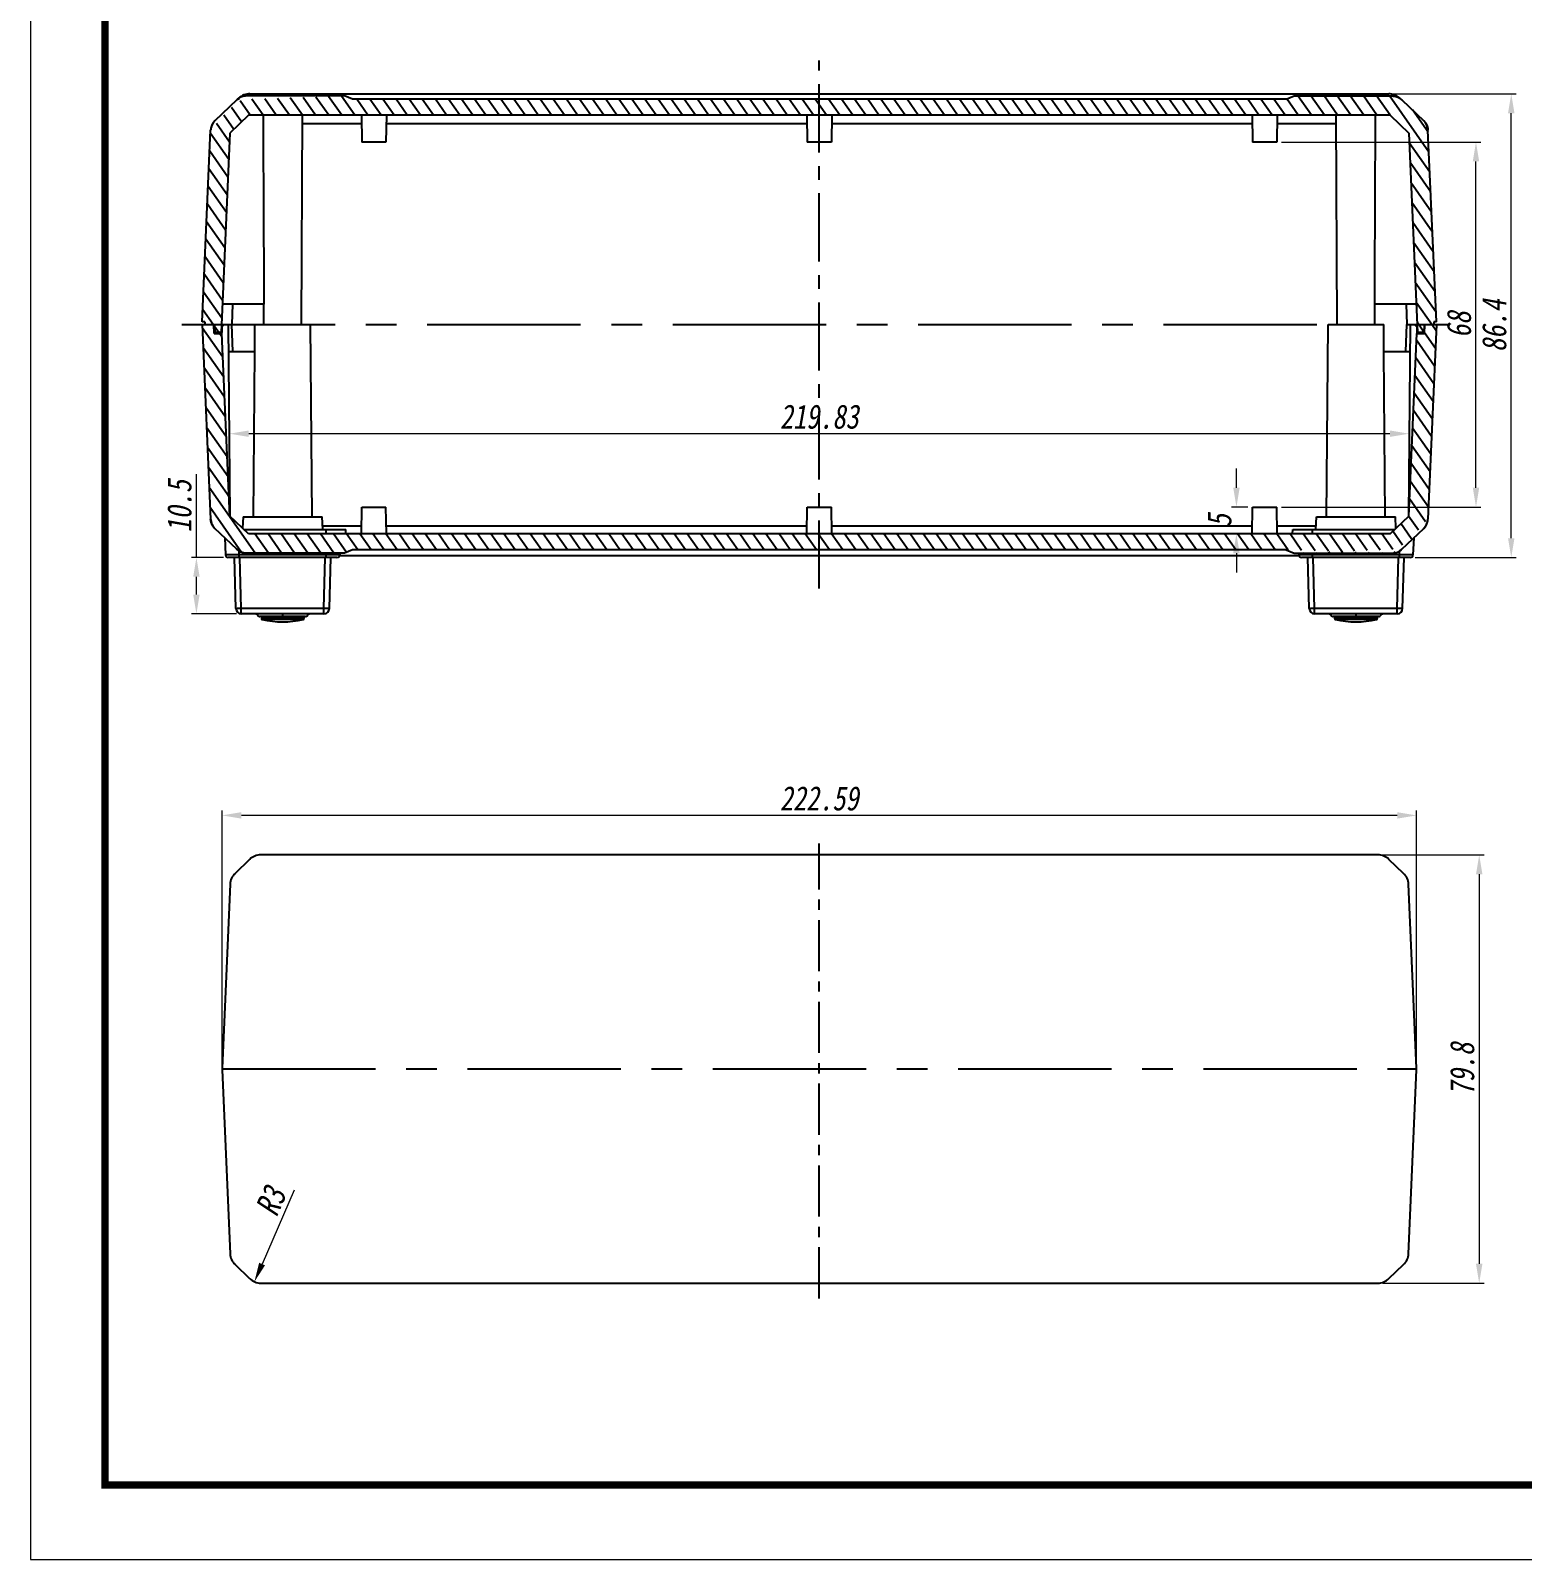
# Model space of a CAD drawing. Header units: millimetres. Extents: x 2015 to 2819, y -1311 to -752.
# Drawn here: x 2014.6 to 2292.6, y -1310.8 to -1025.9 of the extents above; entities that cross this region are included whole.
import ezdxf

# ---------------------------------------------------------------- set-up
doc = ezdxf.new("R2010")
doc.units = ezdxf.units.MM
doc.linetypes.add('CENTER', pattern=[50.8, 31.75, -6.35, 6.35, -6.35])
doc.layers.add('02___PRT_ALL_AXES', color=7, linetype='Continuous')
doc.layers.add('06___PRT_ALL_SURFS', color=7, linetype='Continuous')
doc.layers.add('dim', color=82, linetype='Continuous', lineweight=9)
doc.layers.add('from', color=7, linetype='Continuous', lineweight=13)
doc.styles.add('wuwei', font='SimSun.ttf', dxfattribs={"width": 0.8, "oblique": 10})
doc.dimstyles.new('wuwei', dxfattribs={"dimscale": 1.8, "dimtxt": 2.5, "dimasz": 1.5, "dimexe": 0.3, "dimexo": 0.3, "dimgap": 0.5, "dimtad": 1, "dimdsep": 46, "dimtxsty": 'wuwei', "dimcen": 0, "dimclrd": 42, "dimclre": 82, "dimclrt": 82, "dimazin": 2, "dimtfac": 1, "dimtofl": 0, "dimtmove": 0, "dimatfit": 3, "dimfxl": 1, "dimlwd": 5, "dimlwe": 5, "dimarcsym": 0})
pattern_1 = [(125, (2006.4114, -1487.6577), (-1.638304, -1.147153), [])]

# ---------------------------------------------------------------- blocks, each defined once
blk = doc.blocks.new('*D5')
at = {"layer": 'Defpoints', "color": 0}
for p in [(2057.51, -1256.34), (2056.32, -1259.09)]:
    blk.add_point(p, dxfattribs=at)
at = {"layer": 'dim', "color": 42, "lineweight": 5}
blk.add_line((2063.72, -1242.04), (2057.75, -1255.79), dxfattribs=at)
at = {"layer": 'dim', "color": 42}
blk.add_solid([(2057.2, -1255.55), (2058.3, -1256.02), (2056.32, -1259.09)], dxfattribs=at)
at = {"layer": 'dim', "color": 82, "true_color": 0x4bd605, "insert": (2059.4, -1244.08), "char_height": 4.5, "attachment_point": 5, "rotation": 66.5426, "style": 'wuwei'}
blk.add_mtext('R3', dxfattribs=at)
blk = doc.blocks.new('*D6')
at = {"layer": 'Defpoints', "color": 0}
for p in [(2265.66, -1179.54), (2265.66, -1259.34), (2284.55, -1259.34)]:
    blk.add_point(p, dxfattribs=at)
at = {"layer": 'dim', "color": 82, "lineweight": 5, "true_color": 0x35c922}
for p, q in [((2266.56, -1179.54), (2285.45, -1179.54)), ((2266.56, -1259.34), (2285.45, -1259.34))]:
    blk.add_line(p, q, dxfattribs=at)
at = {"layer": 'dim', "color": 42, "lineweight": 5}
blk.add_line((2284.55, -1183.14), (2284.55, -1255.74), dxfattribs=at)
at = {"layer": 'dim', "color": 42}
for points in [[(2283.95, -1183.14), (2285.15, -1183.14), (2284.55, -1179.54)], [(2283.95, -1255.74), (2285.15, -1255.74), (2284.55, -1259.34)]]:
    blk.add_solid(points, dxfattribs=at)
at = {"layer": 'dim', "color": 82, "true_color": 0x4bd605, "insert": (2281.4, -1219.44), "char_height": 4.5, "attachment_point": 5, "rotation": 90, "style": 'wuwei'}
blk.add_mtext('79.8', dxfattribs=at)
blk = doc.blocks.new('*D4')
at = {"layer": 'Defpoints', "color": 0}
for p in [(2050.29, -1172.18), (2050.29, -1219.44), (2272.88, -1219.44)]:
    blk.add_point(p, dxfattribs=at)
at = {"layer": 'dim', "color": 82, "lineweight": 5, "true_color": 0x35c922}
for p, q in [((2050.29, -1218.54), (2050.29, -1171.28)), ((2272.88, -1218.54), (2272.88, -1171.28))]:
    blk.add_line(p, q, dxfattribs=at)
at = {"layer": 'dim', "color": 42, "lineweight": 5}
blk.add_line((2269.28, -1172.18), (2053.89, -1172.18), dxfattribs=at)
at = {"layer": 'dim', "color": 42}
for points in [[(2053.89, -1171.58), (2053.89, -1172.78), (2050.29, -1172.18)], [(2269.28, -1171.58), (2269.28, -1172.78), (2272.88, -1172.18)]]:
    blk.add_solid(points, dxfattribs=at)
at = {"layer": 'dim', "color": 82, "true_color": 0x4bd605, "insert": (2161.58, -1169.03), "char_height": 4.5, "attachment_point": 5, "style": 'wuwei'}
blk.add_mtext('222.59', dxfattribs=at)
blk = doc.blocks.new('*D38')
at = {"layer": 'Defpoints', "color": 0}
for p in [(2267.68, -1037.72), (2290.52, -1037.72), (2271.71, -1124.12)]:
    blk.add_point(p, dxfattribs=at)
at = {"layer": 'dim', "color": 82, "lineweight": 5, "true_color": 0x35c922}
for p, q in [((2268.58, -1037.72), (2291.42, -1037.72)), ((2272.61, -1124.12), (2291.42, -1124.12))]:
    blk.add_line(p, q, dxfattribs=at)
at = {"layer": 'dim', "color": 42, "lineweight": 5}
blk.add_line((2290.52, -1120.52), (2290.52, -1041.32), dxfattribs=at)
at = {"layer": 'dim', "color": 42}
for points in [[(2289.92, -1041.32), (2291.12, -1041.32), (2290.52, -1037.72)], [(2289.92, -1120.52), (2291.12, -1120.52), (2290.52, -1124.12)]]:
    blk.add_solid(points, dxfattribs=at)
at = {"layer": 'dim', "color": 82, "true_color": 0x4bd605, "insert": (2287.37, -1080.92), "char_height": 4.5, "attachment_point": 5, "rotation": 90, "style": 'wuwei'}
blk.add_mtext('86.4', dxfattribs=at)
blk = doc.blocks.new('*D39')
at = {"layer": 'Defpoints', "color": 0}
for p in [(2242.34, -1114.72), (2239.31, -1119.72), (2242.34, -1119.72)]:
    blk.add_point(p, dxfattribs=at)
at = {"layer": 'dim', "color": 42, "lineweight": 5}
for p, q in [((2239.31, -1111.12), (2239.31, -1107.52)), ((2239.31, -1123.32), (2239.31, -1126.92))]:
    blk.add_line(p, q, dxfattribs=at)
at = {"layer": 'dim', "color": 82, "lineweight": 5, "true_color": 0x35c922}
for p, q in [((2241.44, -1114.72), (2238.41, -1114.72)), ((2241.44, -1119.72), (2238.41, -1119.72))]:
    blk.add_line(p, q, dxfattribs=at)
at = {"layer": 'dim', "color": 42}
for points in [[(2238.71, -1111.12), (2239.91, -1111.12), (2239.31, -1114.72)], [(2238.71, -1123.32), (2239.91, -1123.32), (2239.31, -1119.72)]]:
    blk.add_solid(points, dxfattribs=at)
at = {"layer": 'dim', "color": 82, "true_color": 0x4bd605, "insert": (2236.16, -1117.22), "char_height": 4.5, "attachment_point": 5, "rotation": 90, "style": 'wuwei'}
blk.add_mtext('5', dxfattribs=at)
blk = doc.blocks.new('*D40')
at = {"layer": 'Defpoints', "color": 0}
for p in [(2246.84, -1046.72), (2283.95, -1046.72), (2246.84, -1114.72)]:
    blk.add_point(p, dxfattribs=at)
at = {"layer": 'dim', "color": 82, "lineweight": 5, "true_color": 0x35c922}
for p, q in [((2247.73, -1046.72), (2284.85, -1046.72)), ((2247.73, -1114.72), (2284.85, -1114.72))]:
    blk.add_line(p, q, dxfattribs=at)
at = {"layer": 'dim', "color": 42, "lineweight": 5}
blk.add_line((2283.95, -1111.12), (2283.95, -1050.32), dxfattribs=at)
at = {"layer": 'dim', "color": 42}
for points in [[(2283.35, -1050.32), (2284.55, -1050.32), (2283.95, -1046.72)], [(2283.35, -1111.12), (2284.55, -1111.12), (2283.95, -1114.72)]]:
    blk.add_solid(points, dxfattribs=at)
at = {"layer": 'dim', "color": 82, "true_color": 0x4bd605, "insert": (2280.8, -1080.72), "char_height": 4.5, "attachment_point": 5, "rotation": 90, "style": 'wuwei'}
blk.add_mtext('68', dxfattribs=at)
blk = doc.blocks.new('*D41')
at = {"layer": 'Defpoints', "color": 0}
for p in [(2045.52, -1124.12), (2051.46, -1124.12), (2053.88, -1134.62)]:
    blk.add_point(p, dxfattribs=at)
at = {"layer": 'dim', "color": 42, "lineweight": 5}
for p, q in [((2045.52, -1124.12), (2045.52, -1108.61)), ((2045.52, -1131.02), (2045.52, -1127.72))]:
    blk.add_line(p, q, dxfattribs=at)
at = {"layer": 'dim', "color": 82, "lineweight": 5, "true_color": 0x35c922}
for p, q in [((2050.56, -1124.12), (2044.62, -1124.12)), ((2052.98, -1134.62), (2044.62, -1134.62))]:
    blk.add_line(p, q, dxfattribs=at)
at = {"layer": 'dim', "color": 42}
for points in [[(2044.92, -1127.72), (2046.12, -1127.72), (2045.52, -1124.12)], [(2044.92, -1131.02), (2046.12, -1131.02), (2045.52, -1134.62)]]:
    blk.add_solid(points, dxfattribs=at)
at = {"layer": 'dim', "color": 82, "true_color": 0x4bd605, "insert": (2042.37, -1114.56), "char_height": 4.5, "attachment_point": 5, "rotation": 90, "style": 'wuwei'}
blk.add_mtext('10.5', dxfattribs=at)
blk = doc.blocks.new('*D42')
at = {"layer": 'Defpoints', "color": 0}
for p in [(2051.67, -1101.05), (2051.67, -1114.72), (2271.5, -1114.72)]:
    blk.add_point(p, dxfattribs=at)
at = {"layer": 'dim', "color": 82, "lineweight": 5, "true_color": 0x35c922}
for p, q in [((2051.67, -1113.82), (2051.67, -1100.15)), ((2271.5, -1113.82), (2271.5, -1100.15))]:
    blk.add_line(p, q, dxfattribs=at)
at = {"layer": 'dim', "color": 42, "lineweight": 5}
blk.add_line((2267.9, -1101.05), (2055.27, -1101.05), dxfattribs=at)
at = {"layer": 'dim', "color": 42}
for points in [[(2055.27, -1100.45), (2055.27, -1101.65), (2051.67, -1101.05)], [(2267.9, -1100.45), (2267.9, -1101.65), (2271.5, -1101.05)]]:
    blk.add_solid(points, dxfattribs=at)
at = {"layer": 'dim', "color": 82, "true_color": 0x4bd605, "insert": (2161.59, -1097.9), "char_height": 4.5, "attachment_point": 5, "style": 'wuwei'}
blk.add_mtext('219.83', dxfattribs=at)

msp = doc.modelspace()

# ---------------------------------------------------------------- hatches: boundary and pattern name
at = {"linetype": 'Continuous'}
h = msp.add_hatch(dxfattribs=at)
h.set_pattern_fill('DEFAULT__2', color=2, scale=2, angle=125, style=0, pattern_type=0)
h.set_pattern_definition(pattern_1)
edge = h.paths.add_edge_path()
edge.add_line((2248.585, -1038.718), (2074.585, -1038.718))
edge.add_line((2248.585, -1038.718), (2250.085, -1038.118))
edge.add_line((2250.085, -1038.118), (2268.348, -1038.118))
edge.add_spline(control_points=[(2268.348, -1038.118), (2269.027, -1038.118), (2269.656, -1038.371), (2270.146, -1038.84)], knot_values=[0, 0, 0, 0, 1, 1, 1, 1], weights=[1, 0.9519993, 0.9519993, 1], degree=3, periodic=0)
edge.add_line((2270.146, -1038.84), (2274.204, -1042.725))
edge.add_spline(control_points=[(2274.204, -1042.725), (2274.694, -1043.194), (2274.974, -1043.812), (2275.004, -1044.49)], knot_values=[0, 0, 0, 0, 1, 1, 1, 1], weights=[1, 0.9519993, 0.9519993, 1], degree=3, periodic=0)
edge.add_line((2276.563, -1080.218), (2275.003, -1044.49))
edge.add_line((2276.563, -1080.218), (2276.111, -1080.218))
edge.add_line((2276.111, -1080.218), (2276.085, -1080.718))
edge.add_line((2274.282, -1080.718), (2276.085, -1080.718))
edge.add_line((2274.282, -1080.718), (2274.243, -1082.218))
edge.add_line((2274.243, -1082.218), (2273.048, -1082.218))
edge.add_line((2271.425, -1045.048), (2273.048, -1082.218))
edge.add_line((2267.947, -1041.718), (2271.425, -1045.048))
edge.add_line((2267.947, -1041.718), (2055.223, -1041.718))
edge.add_line((2055.223, -1041.718), (2051.745, -1045.048))
edge.add_line((2051.745, -1045.048), (2050.123, -1082.218))
edge.add_line((2050.123, -1082.218), (2048.927, -1082.218))
edge.add_line((2048.888, -1080.718), (2048.927, -1082.218))
edge.add_line((2047.085, -1080.718), (2048.888, -1080.718))
edge.add_line((2047.059, -1080.218), (2047.085, -1080.718))
edge.add_line((2047.059, -1080.218), (2046.607, -1080.218))
edge.add_line((2046.607, -1080.218), (2048.167, -1044.49))
edge.add_spline(control_points=[(2048.966, -1042.725), (2048.476, -1043.194), (2048.196, -1043.812), (2048.166, -1044.49)], knot_values=[0, 0, 0, 0, 1, 1, 1, 1], weights=[1, 0.9519993, 0.9519993, 1], degree=3, periodic=0)
edge.add_line((2053.024, -1038.84), (2048.966, -1042.725))
edge.add_spline(control_points=[(2054.822, -1038.118), (2054.144, -1038.118), (2053.514, -1038.371), (2053.024, -1038.84)], knot_values=[0, 0, 0, 0, 1, 1, 1, 1], weights=[1, 0.9519993, 0.9519993, 1], degree=3, periodic=0)
edge.add_line((2073.085, -1038.118), (2054.822, -1038.118))
edge.add_line((2074.585, -1038.718), (2073.085, -1038.118))
h = msp.add_hatch(dxfattribs=at)
h.set_pattern_fill('DEFAULT__1', color=2, scale=2, angle=125, style=0, pattern_type=0)
h.set_pattern_definition(pattern_1)
edge = h.paths.add_edge_path()
edge.add_line((2046.585, -1080.718), (2048.785, -1080.718))
edge.add_line((2048.828, -1082.368), (2048.785, -1080.718))
edge.add_line((2048.828, -1082.368), (2050.26, -1082.368))
edge.add_line((2051.745, -1116.389), (2050.26, -1082.368))
edge.add_line((2055.223, -1119.718), (2051.745, -1116.389))
edge.add_line((2267.947, -1119.718), (2055.223, -1119.718))
edge.add_line((2267.947, -1119.718), (2271.425, -1116.389))
edge.add_line((2271.425, -1116.389), (2272.91, -1082.368))
edge.add_line((2272.91, -1082.368), (2274.342, -1082.368))
edge.add_line((2274.342, -1082.368), (2274.386, -1080.718))
edge.add_line((2274.386, -1080.718), (2276.585, -1080.718))
edge.add_line((2276.585, -1080.718), (2275.003, -1116.947))
edge.add_spline(control_points=[(2274.204, -1118.712), (2274.694, -1118.243), (2274.974, -1117.625), (2275.004, -1116.947)], knot_values=[0, 0, 0, 0, 1, 1, 1, 1], weights=[1, 0.9519993, 0.9519993, 1], degree=3, periodic=0)
edge.add_line((2270.146, -1122.597), (2274.204, -1118.712))
edge.add_spline(control_points=[(2268.348, -1123.318), (2269.027, -1123.318), (2269.656, -1123.066), (2270.146, -1122.597)], knot_values=[0, 0, 0, 0, 1, 1, 1, 1], weights=[1, 0.9519993, 0.9519993, 1], degree=3, periodic=0)
edge.add_line((2250.085, -1123.318), (2268.348, -1123.318))
edge.add_line((2248.585, -1122.718), (2250.085, -1123.318))
edge.add_line((2248.585, -1122.718), (2074.585, -1122.718))
edge.add_line((2074.585, -1122.718), (2073.085, -1123.318))
edge.add_line((2073.085, -1123.318), (2054.822, -1123.318))
edge.add_spline(control_points=[(2054.822, -1123.318), (2054.144, -1123.318), (2053.514, -1123.066), (2053.024, -1122.597)], knot_values=[0, 0, 0, 0, 1, 1, 1, 1], weights=[1, 0.9519993, 0.9519993, 1], degree=3, periodic=0)
edge.add_line((2053.024, -1122.597), (2048.966, -1118.712))
edge.add_spline(control_points=[(2048.966, -1118.712), (2048.476, -1118.243), (2048.196, -1117.625), (2048.166, -1116.947)], knot_values=[0, 0, 0, 0, 1, 1, 1, 1], weights=[1, 0.9519993, 0.9519993, 1], degree=3, periodic=0)
edge.add_line((2046.585, -1080.718), (2048.167, -1116.947))

# ---------------------------------------------------------------- linework, layer by layer
at = {"color": 1, "linetype": 'CENTER', "ltscale": 0.4}
msp.add_line((2161.585, -1129.918), (2161.585, -1031.518), dxfattribs=at)
at = {"color": 7, "linetype": 'Continuous'}
for p, q in [((2053.024, -1038.84), (2048.966, -1042.725)), ((2053.024, -1038.84), (2048.966, -1042.725)), ((2073.085, -1038.118), (2054.822, -1038.118)), ((2073.085, -1038.118), (2054.822, -1038.118)), ((2074.585, -1038.718), (2073.085, -1038.118)), ((2074.585, -1038.718), (2073.085, -1038.118)), ((2248.585, -1038.718), (2074.585, -1038.718)), ((2248.585, -1038.718), (2074.585, -1038.718)), ((2248.585, -1038.718), (2250.085, -1038.118)), ((2248.585, -1038.718), (2250.085, -1038.118)), ((2250.085, -1038.118), (2268.348, -1038.118)), ((2250.085, -1038.118), (2268.348, -1038.118)), ((2270.146, -1038.84), (2274.204, -1042.725)), ((2270.146, -1038.84), (2274.204, -1042.725)), ((2055.223, -1041.718), (2051.745, -1045.048)), ((2055.223, -1041.718), (2051.745, -1045.048)), ((2267.947, -1041.718), (2055.223, -1041.718)), ((2267.947, -1041.718), (2055.223, -1041.718)), ((2065.091, -1080.718), (2065.296, -1041.718)), ((2076.248, -1041.718), (2076.335, -1046.718)), ((2080.922, -1041.718), (2080.835, -1046.718)), ((2159.248, -1041.718), (2159.335, -1046.718)), ((2163.922, -1041.718), (2163.835, -1046.718)), ((2242.248, -1041.718), (2242.335, -1046.718)), ((2246.922, -1041.718), (2246.835, -1046.718)), ((2258.079, -1080.718), (2257.875, -1041.718)), ((2267.947, -1041.718), (2271.425, -1045.048)), ((2267.947, -1041.718), (2271.425, -1045.048)), ((2046.607, -1080.218), (2048.167, -1044.49)), ((2046.607, -1080.218), (2048.167, -1044.49)), ((2051.745, -1045.048), (2050.123, -1082.218)), ((2051.745, -1045.048), (2050.123, -1082.218)), ((2271.425, -1045.048), (2273.048, -1082.218)), ((2271.425, -1045.048), (2273.048, -1082.218)), ((2276.563, -1080.218), (2275.003, -1044.49)), ((2276.563, -1080.218), (2275.003, -1044.49)), ((2080.835, -1046.718), (2076.335, -1046.718)), ((2163.835, -1046.718), (2159.335, -1046.718)), ((2246.835, -1046.718), (2242.335, -1046.718)), ((2058.095, -1076.918), (2050.354, -1076.918)), ((2052.251, -1076.918), (2052.085, -1080.718)), ((2058.079, -1080.718), (2058.059, -1076.918)), ((2272.816, -1076.918), (2265.076, -1076.918)), ((2265.091, -1080.718), (2265.111, -1076.918)), ((2270.919, -1076.918), (2271.085, -1080.718)), ((2046.585, -1080.718), (2048.888, -1080.718)), ((2046.585, -1080.718), (2048.167, -1116.947)), ((2046.585, -1080.718), (2048.167, -1116.947)), ((2046.585, -1080.718), (2048.785, -1080.718)), ((2047.059, -1080.218), (2046.607, -1080.218)), ((2047.059, -1080.218), (2046.607, -1080.218)), ((2047.059, -1080.218), (2047.085, -1080.718)), ((2047.059, -1080.218), (2047.085, -1080.718)), ((2047.085, -1080.718), (2048.888, -1080.718)), ((2048.828, -1082.368), (2048.785, -1080.718)), ((2048.828, -1082.368), (2048.785, -1080.718)), ((2048.828, -1082.368), (2050.26, -1082.368)), ((2048.828, -1082.368), (2050.26, -1082.368)), ((2048.888, -1080.718), (2048.927, -1082.218)), ((2048.888, -1080.718), (2048.927, -1082.218)), ((2050.123, -1082.218), (2048.927, -1082.218)), ((2050.123, -1082.218), (2048.927, -1082.218)), ((2050.188, -1080.718), (2052.085, -1080.718)), ((2050.66, -1080.718), (2050.257, -1081.118)), ((2051.745, -1116.389), (2050.26, -1082.368)), ((2051.745, -1116.389), (2050.26, -1082.368)), ((2051.46, -1080.718), (2051.772, -1116.414)), ((2052.303, -1085.718), (2052.085, -1080.718)), ((2056.375, -1085.718), (2056.419, -1080.718)), ((2056.419, -1080.718), (2066.752, -1080.718)), ((2067.064, -1116.518), (2066.752, -1080.718)), ((2256.106, -1116.518), (2256.419, -1080.718)), ((2256.419, -1080.718), (2266.752, -1080.718)), ((2266.795, -1085.718), (2266.752, -1080.718)), ((2270.867, -1085.718), (2271.085, -1080.718)), ((2271.085, -1080.718), (2272.982, -1080.718)), ((2271.71, -1080.718), (2271.399, -1116.414)), ((2271.425, -1116.389), (2272.91, -1082.368)), ((2271.425, -1116.389), (2272.91, -1082.368)), ((2272.914, -1081.118), (2272.51, -1080.718)), ((2272.91, -1082.368), (2274.342, -1082.368)), ((2272.91, -1082.368), (2274.342, -1082.368)), ((2272.914, -1081.118), (2272.925, -1082.368)), ((2274.243, -1082.218), (2273.048, -1082.218)), ((2274.243, -1082.218), (2273.048, -1082.218)), ((2274.282, -1080.718), (2274.243, -1082.218)), ((2274.282, -1080.718), (2274.243, -1082.218)), ((2274.282, -1080.718), (2276.585, -1080.718)), ((2274.282, -1080.718), (2276.085, -1080.718)), ((2274.342, -1082.368), (2274.386, -1080.718)), ((2274.342, -1082.368), (2274.386, -1080.718)), ((2274.386, -1080.718), (2276.585, -1080.718)), ((2276.585, -1080.718), (2275.003, -1116.947)), ((2276.585, -1080.718), (2275.003, -1116.947)), ((2276.111, -1080.218), (2276.085, -1080.718)), ((2276.111, -1080.218), (2276.085, -1080.718)), ((2276.563, -1080.218), (2276.111, -1080.218)), ((2276.563, -1080.218), (2276.111, -1080.218)), ((2051.504, -1085.718), (2056.399, -1085.718)), ((2056.146, -1116.518), (2056.399, -1085.718)), ((2267.024, -1116.518), (2266.771, -1085.718)), ((2266.771, -1085.718), (2271.667, -1085.718)), ((2055.223, -1119.718), (2051.745, -1116.389)), ((2055.223, -1119.718), (2051.745, -1116.389)), ((2054.241, -1116.518), (2054.128, -1118.67)), ((2054.241, -1116.518), (2068.958, -1116.518)), ((2069.085, -1118.918), (2068.959, -1116.518)), ((2076.248, -1119.718), (2076.335, -1114.718)), ((2076.335, -1114.718), (2080.835, -1114.718)), ((2080.922, -1119.718), (2080.835, -1114.718)), ((2159.248, -1119.718), (2159.335, -1114.718)), ((2159.335, -1114.718), (2163.835, -1114.718)), ((2163.922, -1119.718), (2163.835, -1114.718)), ((2242.248, -1119.718), (2242.335, -1114.718)), ((2242.335, -1114.718), (2246.835, -1114.718)), ((2246.922, -1119.718), (2246.835, -1114.718)), ((2254.085, -1118.918), (2254.211, -1116.518)), ((2254.213, -1116.518), (2268.93, -1116.518)), ((2267.947, -1119.718), (2271.425, -1116.389)), ((2267.947, -1119.718), (2271.425, -1116.389)), ((2269.042, -1118.67), (2268.93, -1116.518)), ((2053.024, -1122.597), (2048.966, -1118.712)), ((2053.024, -1122.597), (2048.966, -1118.712)), ((2054.388, -1118.918), (2073.343, -1118.918)), ((2069.685, -1119.718), (2069.685, -1118.918)), ((2073.385, -1119.718), (2073.343, -1118.918)), ((2249.785, -1119.718), (2249.827, -1118.918)), ((2249.827, -1118.918), (2268.783, -1118.918)), ((2253.485, -1119.718), (2253.485, -1118.918)), ((2270.146, -1122.597), (2274.204, -1118.712)), ((2270.146, -1122.597), (2274.204, -1118.712)), ((2050.794, -1120.461), (2050.96, -1123.645)), ((2267.947, -1119.718), (2055.223, -1119.718)), ((2267.947, -1119.718), (2055.223, -1119.718)), ((2272.377, -1120.461), (2272.21, -1123.645)), ((2072.21, -1123.645), (2050.96, -1123.645)), ((2071.711, -1124.118), (2051.46, -1124.118)), ((2052.885, -1133.645), (2052.635, -1124.118)), ((2053.485, -1124.118), (2053.485, -1122.948)), ((2053.884, -1133.645), (2053.635, -1124.118)), ((2073.085, -1123.318), (2054.822, -1123.318)), ((2073.085, -1123.318), (2054.822, -1123.318)), ((2069.286, -1133.645), (2069.535, -1124.118)), ((2069.685, -1124.118), (2069.685, -1123.318)), ((2070.286, -1133.645), (2070.535, -1124.118)), ((2072.227, -1123.318), (2072.21, -1123.645)), ((2074.585, -1122.718), (2073.085, -1123.318)), ((2074.585, -1122.718), (2073.085, -1123.318)), ((2248.585, -1122.718), (2074.585, -1122.718)), ((2248.585, -1122.718), (2074.585, -1122.718)), ((2248.585, -1122.718), (2250.085, -1123.318)), ((2248.585, -1122.718), (2250.085, -1123.318)), ((2250.085, -1123.318), (2268.348, -1123.318)), ((2250.085, -1123.318), (2268.348, -1123.318)), ((2250.943, -1123.318), (2250.96, -1123.645)), ((2272.21, -1123.645), (2250.96, -1123.645)), ((2271.711, -1124.118), (2251.46, -1124.118)), ((2252.885, -1133.645), (2252.635, -1124.118)), ((2253.485, -1124.118), (2253.485, -1123.318)), ((2253.884, -1133.645), (2253.635, -1124.118)), ((2269.286, -1133.645), (2269.535, -1124.118)), ((2269.685, -1124.118), (2269.685, -1122.948)), ((2270.286, -1133.645), (2270.535, -1124.118)), ((2069.286, -1133.645), (2053.884, -1133.645)), ((2053.884, -1134.618), (2053.884, -1133.645)), ((2069.286, -1134.618), (2069.286, -1133.645)), ((2253.884, -1134.618), (2253.884, -1133.645)), ((2269.286, -1133.645), (2253.884, -1133.645)), ((2269.286, -1134.618), (2269.286, -1133.645)), ((2069.286, -1134.618), (2053.884, -1134.618)), ((2065.835, -1135.118), (2057.335, -1135.118)), ((2057.608, -1135.118), (2057.614, -1135.465)), ((2065.556, -1135.465), (2057.614, -1135.465)), ((2065.404, -1135.656), (2057.766, -1135.656)), ((2061.585, -1134.618), (2061.585, -1135.118)), ((2065.562, -1135.118), (2065.556, -1135.465)), ((2269.286, -1134.618), (2253.884, -1134.618)), ((2265.835, -1135.118), (2257.335, -1135.118)), ((2257.608, -1135.118), (2257.614, -1135.465)), ((2265.556, -1135.465), (2257.614, -1135.465)), ((2265.404, -1135.656), (2257.766, -1135.656)), ((2261.585, -1134.618), (2261.585, -1135.118)), ((2265.562, -1135.118), (2265.556, -1135.465)), ((2055.438, -1180.369), (2052.714, -1182.977)), ((2265.658, -1179.536), (2057.513, -1179.536)), ((2270.457, -1182.977), (2267.732, -1180.369)), ((2051.791, -1185.013), (2050.294, -1219.305)), ((2272.876, -1219.305), (2271.379, -1185.013)), ((2050.294, -1219.567), (2051.791, -1253.858)), ((2271.379, -1253.858), (2272.876, -1219.567)), ((2052.714, -1255.895), (2055.438, -1258.503)), ((2267.732, -1258.503), (2270.457, -1255.895)), ((2057.513, -1259.336), (2265.658, -1259.336))]:
    msp.add_line(p, q, dxfattribs=at)
at = {"color": 1, "linetype": 'CENTER', "ltscale": 0.9}
for p, q in [((2042.821, -1080.718), (2278.825, -1080.718)), ((2050.288, -1219.436), (2272.882, -1219.436))]:
    msp.add_line(p, q, dxfattribs=at)
at = {"color": 1, "linetype": 'CENTER', "ltscale": 0.3}
msp.add_line((2161.585, -1262.174), (2161.585, -1177.446), dxfattribs=at)
at = {"color": 7, "linetype": 'Continuous'}
for points in [[(2056.585, -1134.618), (2056.682, -1134.636), (2056.781, -1134.692), (2056.874, -1134.775), (2057.047, -1134.962)], [(2057.047, -1134.962), (2057.139, -1135.045), (2057.238, -1135.101), (2057.335, -1135.118)], [(2065.835, -1135.118), (2065.932, -1135.101), (2066.031, -1135.045), (2066.123, -1134.962), (2066.297, -1134.775)], [(2066.297, -1134.775), (2066.389, -1134.692), (2066.488, -1134.636), (2066.585, -1134.618)], [(2256.585, -1134.618), (2256.682, -1134.636), (2256.781, -1134.692), (2256.874, -1134.775), (2257.047, -1134.962)], [(2257.047, -1134.962), (2257.139, -1135.045), (2257.238, -1135.101), (2257.335, -1135.118)], [(2265.835, -1135.118), (2265.932, -1135.101), (2266.031, -1135.045), (2266.123, -1134.962), (2266.297, -1134.775)], [(2266.297, -1134.775), (2266.389, -1134.692), (2266.488, -1134.636), (2266.585, -1134.618)]]:
    msp.add_lwpolyline(points, dxfattribs=at)
for centre, radius, start, end in [((2054.822, -1040.718), 2.6, 90, 133.75), ((2268.348, -1040.718), 2.6, 46.25, 90), ((2050.764, -1044.603), 2.6, 133.75, 177.5), ((2272.406, -1044.603), 2.6, 2.5, 46.25), ((2029.702, -1082.192), 20.559, 359.50955, 359.92865), ((2050.764, -1116.834), 2.6, 182.5, 226.25), ((2272.406, -1116.834), 2.6, 313.75, 357.5), ((2051.46, -1123.618), 0.5, 183, 270), ((2054.822, -1120.718), 2.6, 226.25, 270), ((2071.711, -1123.618), 0.5, 270, 357), ((2251.46, -1123.618), 0.5, 183, 270), ((2268.348, -1120.718), 2.6, 270, 313.75), ((2271.711, -1123.618), 0.5, 270, 357), ((2053.884, -1133.618), 1, 181.5, 270), ((2069.286, -1133.618), 1, 270, 358.5), ((2253.884, -1133.618), 1, 181.5, 270), ((2269.286, -1133.618), 1, 270, 358.5), ((2057.814, -1135.461), 0.2, 181, 256.18294), ((2061.585, -1120.127), 15.991, 256.18294, 283.81706), ((2065.356, -1135.461), 0.2, 283.81706, 359), ((2257.814, -1135.461), 0.2, 181, 256.18294), ((2261.585, -1120.127), 15.991, 256.18294, 283.81706), ((2265.356, -1135.461), 0.2, 283.81706, 359), ((2057.513, -1182.536), 3, 90, 133.75), ((2265.658, -1182.536), 3, 46.25, 90), ((2054.788, -1185.144), 3, 133.75, 177.5), ((2268.382, -1185.144), 3, 2.5, 46.25), ((2053.291, -1219.436), 3, 177.5, 182.5), ((2269.879, -1219.436), 3, 357.5, 2.5), ((2054.788, -1253.728), 3, 182.5, 226.25), ((2268.382, -1253.728), 3, 313.75, 357.5), ((2057.513, -1256.336), 3, 226.25, 270), ((2265.658, -1256.336), 3, 270, 313.75)]:
    msp.add_arc(centre, radius, start, end, dxfattribs=at)
for points, start_tangent, end_tangent in [([(2054.822, -1038.118), (2054.792, -1038.119), (2054.761, -1038.119), (2054.731, -1038.12), (2054.7, -1038.121), (2054.67, -1038.123), (2054.639, -1038.125), (2054.609, -1038.127), (2054.578, -1038.13), (2054.547, -1038.133), (2054.517, -1038.136), (2054.486, -1038.14), (2054.455, -1038.144), (2054.425, -1038.149), (2054.394, -1038.154), (2054.364, -1038.159), (2054.333, -1038.165), (2054.303, -1038.171), (2054.272, -1038.177), (2054.242, -1038.184), (2054.211, -1038.191), (2054.181, -1038.199), (2054.151, -1038.207), (2054.12, -1038.215), (2054.09, -1038.223), (2054.06, -1038.232), (2054.03, -1038.242), (2054.001, -1038.252), (2053.971, -1038.262), (2053.941, -1038.272), (2053.912, -1038.283), (2053.882, -1038.294), (2053.853, -1038.306), (2053.824, -1038.317), (2053.795, -1038.33), (2053.766, -1038.342), (2053.738, -1038.355), (2053.709, -1038.368), (2053.681, -1038.382), (2053.653, -1038.396), (2053.625, -1038.41), (2053.597, -1038.425), (2053.57, -1038.44), (2053.543, -1038.455), (2053.515, -1038.47), (2053.489, -1038.486), (2053.462, -1038.502), (2053.435, -1038.519), (2053.409, -1038.536), (2053.383, -1038.553), (2053.357, -1038.57), (2053.332, -1038.588), (2053.307, -1038.606), (2053.282, -1038.624), (2053.257, -1038.642), (2053.232, -1038.661), (2053.208, -1038.68), (2053.184, -1038.699), (2053.16, -1038.719), (2053.137, -1038.738), (2053.114, -1038.758), (2053.091, -1038.778), (2053.068, -1038.799), (2053.046, -1038.819), (2053.024, -1038.84)], (-1, 0), (-0.722364, -0.6915131)), ([(2268.348, -1038.118), (2268.379, -1038.119), (2268.409, -1038.119), (2268.44, -1038.12), (2268.47, -1038.121), (2268.501, -1038.123), (2268.531, -1038.125), (2268.562, -1038.127), (2268.592, -1038.13), (2268.623, -1038.133), (2268.654, -1038.136), (2268.684, -1038.14), (2268.715, -1038.144), (2268.745, -1038.149), (2268.776, -1038.154), (2268.807, -1038.159), (2268.837, -1038.165), (2268.868, -1038.171), (2268.898, -1038.177), (2268.929, -1038.184), (2268.959, -1038.191), (2268.989, -1038.199), (2269.02, -1038.207), (2269.05, -1038.215), (2269.08, -1038.223), (2269.11, -1038.232), (2269.14, -1038.242), (2269.17, -1038.252), (2269.2, -1038.262), (2269.229, -1038.272), (2269.259, -1038.283), (2269.288, -1038.294), (2269.317, -1038.306), (2269.346, -1038.317), (2269.375, -1038.33), (2269.404, -1038.342), (2269.433, -1038.355), (2269.461, -1038.368), (2269.489, -1038.382), (2269.517, -1038.396), (2269.545, -1038.41), (2269.573, -1038.425), (2269.6, -1038.44), (2269.628, -1038.455), (2269.655, -1038.47), (2269.682, -1038.486), (2269.708, -1038.502), (2269.735, -1038.519), (2269.761, -1038.536), (2269.787, -1038.553), (2269.813, -1038.57), (2269.838, -1038.588), (2269.864, -1038.606), (2269.889, -1038.624), (2269.914, -1038.642), (2269.938, -1038.661), (2269.962, -1038.68), (2269.986, -1038.699), (2270.01, -1038.719), (2270.033, -1038.738), (2270.057, -1038.758), (2270.079, -1038.778), (2270.102, -1038.799), (2270.124, -1038.819), (2270.146, -1038.84)], (1, 0), (0.722364, -0.6915131)), ([(2057.938, -1041.718), (2057.99, -1053.497), (2058.042, -1065.23), (2058.095, -1076.918)], (0.0043449, -0.9999906), (0.0045394, -0.9999897)), ([(2265.076, -1076.918), (2265.128, -1065.23), (2265.18, -1053.497), (2265.232, -1041.718)], (0.0045394, 0.9999897), (0.0043449, 0.9999906)), ([(2048.966, -1042.725), (2048.944, -1042.746), (2048.923, -1042.767), (2048.901, -1042.789), (2048.88, -1042.811), (2048.859, -1042.833), (2048.838, -1042.856), (2048.818, -1042.879), (2048.798, -1042.902), (2048.778, -1042.925), (2048.758, -1042.949), (2048.738, -1042.973), (2048.719, -1042.997), (2048.7, -1043.022), (2048.682, -1043.046), (2048.663, -1043.071), (2048.645, -1043.096), (2048.627, -1043.122), (2048.609, -1043.148), (2048.592, -1043.174), (2048.575, -1043.2), (2048.558, -1043.226), (2048.542, -1043.253), (2048.526, -1043.28), (2048.51, -1043.307), (2048.495, -1043.334), (2048.48, -1043.361), (2048.465, -1043.389), (2048.45, -1043.417), (2048.436, -1043.445), (2048.422, -1043.473), (2048.409, -1043.502), (2048.396, -1043.53), (2048.383, -1043.559), (2048.37, -1043.588), (2048.358, -1043.617), (2048.347, -1043.646), (2048.335, -1043.675), (2048.324, -1043.704), (2048.314, -1043.734), (2048.303, -1043.763), (2048.293, -1043.793), (2048.284, -1043.823), (2048.275, -1043.853), (2048.266, -1043.883), (2048.257, -1043.913), (2048.249, -1043.943), (2048.241, -1043.973), (2048.234, -1044.003), (2048.227, -1044.034), (2048.22, -1044.064), (2048.214, -1044.094), (2048.208, -1044.125), (2048.203, -1044.155), (2048.198, -1044.186), (2048.193, -1044.216), (2048.188, -1044.247), (2048.184, -1044.277), (2048.181, -1044.308), (2048.177, -1044.338), (2048.175, -1044.368), (2048.172, -1044.399), (2048.17, -1044.429), (2048.168, -1044.459), (2048.166, -1044.49)], (-0.722364, -0.6915131), (-0.0436194, -0.9990482)), ([(2274.204, -1042.725), (2274.226, -1042.746), (2274.248, -1042.767), (2274.269, -1042.789), (2274.29, -1042.811), (2274.311, -1042.833), (2274.332, -1042.856), (2274.352, -1042.879), (2274.373, -1042.902), (2274.393, -1042.925), (2274.412, -1042.949), (2274.432, -1042.973), (2274.451, -1042.997), (2274.47, -1043.022), (2274.489, -1043.046), (2274.507, -1043.071), (2274.525, -1043.096), (2274.543, -1043.122), (2274.561, -1043.148), (2274.578, -1043.174), (2274.595, -1043.2), (2274.612, -1043.226), (2274.628, -1043.253), (2274.644, -1043.28), (2274.66, -1043.307), (2274.676, -1043.334), (2274.691, -1043.361), (2274.706, -1043.389), (2274.72, -1043.417), (2274.734, -1043.445), (2274.748, -1043.473), (2274.762, -1043.502), (2274.775, -1043.53), (2274.787, -1043.559), (2274.8, -1043.588), (2274.812, -1043.617), (2274.824, -1043.646), (2274.835, -1043.675), (2274.846, -1043.704), (2274.857, -1043.734), (2274.867, -1043.763), (2274.877, -1043.793), (2274.887, -1043.823), (2274.896, -1043.853), (2274.905, -1043.883), (2274.913, -1043.913), (2274.921, -1043.943), (2274.929, -1043.973), (2274.936, -1044.003), (2274.943, -1044.034), (2274.95, -1044.064), (2274.956, -1044.094), (2274.962, -1044.125), (2274.968, -1044.155), (2274.973, -1044.186), (2274.977, -1044.216), (2274.982, -1044.247), (2274.986, -1044.277), (2274.99, -1044.308), (2274.993, -1044.338), (2274.996, -1044.368), (2274.998, -1044.399), (2275.001, -1044.429), (2275.002, -1044.459), (2275.004, -1044.49)], (0.722364, -0.6915131), (0.0436194, -0.9990482)), ([(2050.257, -1081.118), (2050.258, -1081.743), (2050.261, -1082.218)], (-0.0087265, -0.9999619), (-0.001412, -0.999999)), ([(2048.966, -1118.712), (2048.944, -1118.691), (2048.923, -1118.669), (2048.901, -1118.648), (2048.88, -1118.626), (2048.859, -1118.603), (2048.838, -1118.581), (2048.818, -1118.558), (2048.798, -1118.535), (2048.778, -1118.512), (2048.758, -1118.488), (2048.738, -1118.464), (2048.719, -1118.44), (2048.7, -1118.415), (2048.682, -1118.391), (2048.663, -1118.366), (2048.645, -1118.34), (2048.627, -1118.315), (2048.609, -1118.289), (2048.592, -1118.263), (2048.575, -1118.237), (2048.558, -1118.211), (2048.542, -1118.184), (2048.526, -1118.157), (2048.51, -1118.13), (2048.495, -1118.103), (2048.48, -1118.075), (2048.465, -1118.048), (2048.45, -1118.02), (2048.436, -1117.992), (2048.422, -1117.964), (2048.409, -1117.935), (2048.396, -1117.907), (2048.383, -1117.878), (2048.37, -1117.849), (2048.358, -1117.82), (2048.347, -1117.791), (2048.335, -1117.762), (2048.324, -1117.733), (2048.314, -1117.703), (2048.303, -1117.673), (2048.293, -1117.644), (2048.284, -1117.614), (2048.275, -1117.584), (2048.266, -1117.554), (2048.257, -1117.524), (2048.249, -1117.494), (2048.241, -1117.464), (2048.234, -1117.433), (2048.227, -1117.403), (2048.22, -1117.373), (2048.214, -1117.342), (2048.208, -1117.312), (2048.203, -1117.282), (2048.198, -1117.251), (2048.193, -1117.221), (2048.188, -1117.19), (2048.184, -1117.16), (2048.181, -1117.129), (2048.177, -1117.099), (2048.175, -1117.068), (2048.172, -1117.038), (2048.17, -1117.008), (2048.168, -1116.977), (2048.166, -1116.947)], (-0.722364, 0.6915131), (-0.0436194, 0.9990482)), ([(2274.204, -1118.712), (2274.226, -1118.691), (2274.248, -1118.669), (2274.269, -1118.648), (2274.29, -1118.626), (2274.311, -1118.603), (2274.332, -1118.581), (2274.352, -1118.558), (2274.373, -1118.535), (2274.393, -1118.512), (2274.412, -1118.488), (2274.432, -1118.464), (2274.451, -1118.44), (2274.47, -1118.415), (2274.489, -1118.391), (2274.507, -1118.366), (2274.525, -1118.34), (2274.543, -1118.315), (2274.561, -1118.289), (2274.578, -1118.263), (2274.595, -1118.237), (2274.612, -1118.211), (2274.628, -1118.184), (2274.644, -1118.157), (2274.66, -1118.13), (2274.676, -1118.103), (2274.691, -1118.075), (2274.706, -1118.048), (2274.72, -1118.02), (2274.734, -1117.992), (2274.748, -1117.964), (2274.762, -1117.935), (2274.775, -1117.907), (2274.787, -1117.878), (2274.8, -1117.849), (2274.812, -1117.82), (2274.824, -1117.791), (2274.835, -1117.762), (2274.846, -1117.733), (2274.857, -1117.703), (2274.867, -1117.673), (2274.877, -1117.644), (2274.887, -1117.614), (2274.896, -1117.584), (2274.905, -1117.554), (2274.913, -1117.524), (2274.921, -1117.494), (2274.929, -1117.464), (2274.936, -1117.433), (2274.943, -1117.403), (2274.95, -1117.373), (2274.956, -1117.342), (2274.962, -1117.312), (2274.968, -1117.282), (2274.973, -1117.251), (2274.977, -1117.221), (2274.982, -1117.19), (2274.986, -1117.16), (2274.99, -1117.129), (2274.993, -1117.099), (2274.996, -1117.068), (2274.998, -1117.038), (2275.001, -1117.008), (2275.002, -1116.977), (2275.004, -1116.947)], (0.722364, 0.6915131), (0.0436194, 0.9990482)), ([(2054.822, -1123.318), (2054.792, -1123.318), (2054.761, -1123.318), (2054.731, -1123.317), (2054.7, -1123.316), (2054.67, -1123.314), (2054.639, -1123.312), (2054.609, -1123.31), (2054.578, -1123.307), (2054.547, -1123.304), (2054.517, -1123.3), (2054.486, -1123.297), (2054.455, -1123.292), (2054.425, -1123.288), (2054.394, -1123.283), (2054.364, -1123.278), (2054.333, -1123.272), (2054.303, -1123.266), (2054.272, -1123.26), (2054.242, -1123.253), (2054.211, -1123.246), (2054.181, -1123.238), (2054.151, -1123.23), (2054.12, -1123.222), (2054.09, -1123.213), (2054.06, -1123.204), (2054.03, -1123.195), (2054.001, -1123.185), (2053.971, -1123.175), (2053.941, -1123.165), (2053.912, -1123.154), (2053.882, -1123.143), (2053.853, -1123.131), (2053.824, -1123.119), (2053.795, -1123.107), (2053.766, -1123.095), (2053.738, -1123.082), (2053.709, -1123.068), (2053.681, -1123.055), (2053.653, -1123.041), (2053.625, -1123.027), (2053.597, -1123.012), (2053.57, -1122.997), (2053.543, -1122.982), (2053.515, -1122.966), (2053.489, -1122.95), (2053.462, -1122.934), (2053.435, -1122.918), (2053.409, -1122.901), (2053.383, -1122.884), (2053.357, -1122.867), (2053.332, -1122.849), (2053.307, -1122.831), (2053.282, -1122.813), (2053.257, -1122.795), (2053.232, -1122.776), (2053.208, -1122.757), (2053.184, -1122.738), (2053.16, -1122.718), (2053.137, -1122.699), (2053.114, -1122.679), (2053.091, -1122.658), (2053.068, -1122.638), (2053.046, -1122.617), (2053.024, -1122.597)], (-1, 0), (-0.722364, 0.6915131)), ([(2268.348, -1123.318), (2268.379, -1123.318), (2268.409, -1123.318), (2268.44, -1123.317), (2268.47, -1123.316), (2268.501, -1123.314), (2268.531, -1123.312), (2268.562, -1123.31), (2268.592, -1123.307), (2268.623, -1123.304), (2268.654, -1123.3), (2268.684, -1123.297), (2268.715, -1123.292), (2268.745, -1123.288), (2268.776, -1123.283), (2268.807, -1123.278), (2268.837, -1123.272), (2268.868, -1123.266), (2268.898, -1123.26), (2268.929, -1123.253), (2268.959, -1123.246), (2268.989, -1123.238), (2269.02, -1123.23), (2269.05, -1123.222), (2269.08, -1123.213), (2269.11, -1123.204), (2269.14, -1123.195), (2269.17, -1123.185), (2269.2, -1123.175), (2269.229, -1123.165), (2269.259, -1123.154), (2269.288, -1123.143), (2269.317, -1123.131), (2269.346, -1123.119), (2269.375, -1123.107), (2269.404, -1123.095), (2269.433, -1123.082), (2269.461, -1123.068), (2269.489, -1123.055), (2269.517, -1123.041), (2269.545, -1123.027), (2269.573, -1123.012), (2269.6, -1122.997), (2269.628, -1122.982), (2269.655, -1122.966), (2269.682, -1122.95), (2269.708, -1122.934), (2269.735, -1122.918), (2269.761, -1122.901), (2269.787, -1122.884), (2269.813, -1122.867), (2269.838, -1122.849), (2269.864, -1122.831), (2269.889, -1122.813), (2269.914, -1122.795), (2269.938, -1122.776), (2269.962, -1122.757), (2269.986, -1122.738), (2270.01, -1122.718), (2270.033, -1122.699), (2270.057, -1122.679), (2270.079, -1122.658), (2270.102, -1122.638), (2270.124, -1122.617), (2270.146, -1122.597)], (1, 0), (0.722364, 0.6915131)), ([(2053.884, -1133.645), (2053.662, -1133.65), (2053.451, -1133.653), (2053.261, -1133.655), (2053.103, -1133.655), (2052.984, -1133.653), (2052.91, -1133.65), (2052.885, -1133.645)], (-0.9996578, -0.026159), (-0.0261769, 0.9996573)), ([(2070.286, -1133.645), (2070.26, -1133.65), (2070.186, -1133.653), (2070.067, -1133.655), (2069.909, -1133.655), (2069.72, -1133.653), (2069.508, -1133.65), (2069.286, -1133.645)], (-0.0261769, -0.9996573), (-0.9996578, 0.026159)), ([(2253.884, -1133.645), (2253.662, -1133.65), (2253.451, -1133.653), (2253.261, -1133.655), (2253.103, -1133.655), (2252.984, -1133.653), (2252.91, -1133.65), (2252.885, -1133.645)], (-0.9996578, -0.026159), (-0.0261769, 0.9996573)), ([(2270.286, -1133.645), (2270.26, -1133.65), (2270.186, -1133.653), (2270.067, -1133.655), (2269.909, -1133.655), (2269.72, -1133.653), (2269.508, -1133.65), (2269.286, -1133.645)], (-0.0261769, -0.9996573), (-0.9996578, 0.026159))]:
    msp.add_spline(points, degree=3, dxfattribs=dict(at, start_tangent=start_tangent, end_tangent=end_tangent))
at = {"layer": '02___PRT_ALL_AXES', "color": 7, "linetype": 'Continuous'}
for p, q in [((2057.608, -1135.118), (2057.614, -1135.465)), ((2065.562, -1135.118), (2065.556, -1135.465)), ((2257.608, -1135.118), (2257.614, -1135.465)), ((2265.562, -1135.118), (2265.556, -1135.465))]:
    msp.add_line(p, q, dxfattribs=at)
at = {"layer": '06___PRT_ALL_SURFS', "color": 7, "linetype": 'Continuous'}
for p, q in [((2054.822, -1038.118), (2054.822, -1037.793)), ((2055.487, -1037.718), (2267.683, -1037.718)), ((2268.348, -1038.118), (2268.348, -1037.793)), ((2065.288, -1043.218), (2076.274, -1043.218)), ((2080.896, -1043.218), (2159.274, -1043.218)), ((2163.896, -1043.218), (2242.274, -1043.218)), ((2246.896, -1043.218), (2257.883, -1043.218)), ((2069.048, -1118.218), (2076.274, -1118.218)), ((2080.896, -1118.218), (2159.274, -1118.218)), ((2163.896, -1118.218), (2242.274, -1118.218)), ((2246.896, -1118.218), (2254.122, -1118.218)), ((2072.21, -1123.718), (2250.96, -1123.718))]:
    msp.add_line(p, q, dxfattribs=at)
for centre, start, end in [((2055.487, -1040.718), 90, 133.75), ((2267.683, -1040.718), 46.25, 90)]:
    msp.add_arc(centre, 3, start, end, dxfattribs=at)
at = {"layer": 'from'}
msp.add_lwpolyline([(2014.614, -1310.826), (2818.86, -1310.826), (2818.86, -751.947), (2014.614, -751.947)], close=True, dxfattribs=at)
at = {"layer": 'from', "const_width": 1.386}
msp.add_lwpolyline([(2028.474, -1296.966), (2028.474, -765.807), (2805, -765.807), (2805, -1296.966), (2028.474, -1296.966)], dxfattribs=at)

# ---------------------------------------------------------------- dimensions: what is measured, and where the dimension line sits
at = {"layer": 'dim'}
dim = msp.add_linear_dim(base=(2290.522, -1037.718), p1=(2271.711, -1124.118), p2=(2267.683, -1037.718), angle=90, dimstyle='wuwei', override={"dimasz": 2, "dimexe": 0.49975, "dimexo": 0.49975, "dimgap": 0.49975}, dxfattribs=at)
dim.commit()
dim.dimension.update_dxf_attribs({"geometry": '*D38', "text_midpoint": (2290.522, -1080.918), "dimtype": 160})
for base, p1, p2, picture, middle in [((2283.947, -1046.718), (2246.835, -1114.718), (2246.835, -1046.718), '*D40', (2280.797, -1080.718)), ((2239.314, -1119.718), (2242.335, -1114.718), (2242.335, -1119.718), '*D39', (2236.164, -1117.218)), ((2045.517, -1124.118), (2053.884, -1134.618), (2051.46, -1124.118), '*D41', (2042.368, -1114.563)), ((2284.548, -1259.336), (2265.658, -1179.536), (2265.658, -1259.336), '*D6', (2281.399, -1219.436))]:
    dim = msp.add_linear_dim(base=base, p1=p1, p2=p2, angle=90, dimstyle='wuwei', override={"dimasz": 2, "dimexe": 0.49975, "dimexo": 0.49975, "dimgap": 0.49975}, dxfattribs=at)
    dim.commit()
    dim.dimension.update_dxf_attribs({"geometry": picture, "text_midpoint": middle})
dim = msp.add_linear_dim(base=(2051.672, -1101.049), p1=(2271.498, -1114.718), p2=(2051.672, -1114.718), dimstyle='wuwei', override={"dimasz": 2, "dimexe": 0.49975, "dimexo": 0.49975, "dimgap": 0.49975}, dxfattribs=at)
dim.commit()
dim.dimension.update_dxf_attribs({"geometry": '*D42', "text_midpoint": (2161.585, -1097.899)})
dim = msp.add_linear_dim(base=(2050.291, -1172.184), p1=(2272.879, -1219.436), p2=(2050.291, -1219.436), dimstyle='wuwei', override={"dimasz": 2, "dimexe": 0.49975, "dimexo": 0.49975, "dimgap": 0.49975}, dxfattribs=at)
dim.commit()
dim.dimension.update_dxf_attribs({"geometry": '*D4', "text_midpoint": (2161.585, -1172.184), "dimtype": 160})
dim = msp.add_radius_dim(center=(2057.513, -1256.336), mpoint=(2056.318, -1259.088), dimstyle='wuwei', override={"dimasz": 2, "dimexe": 0.49975, "dimexo": 0.49975, "dimgap": 0.49975, "dimtmove": 1}, dxfattribs=at)
dim.commit()
dim.dimension.update_dxf_attribs({"geometry": '*D5', "text_midpoint": (2062.287, -1245.333), "dimtype": 164})

doc.saveas('drawing.dxf')
